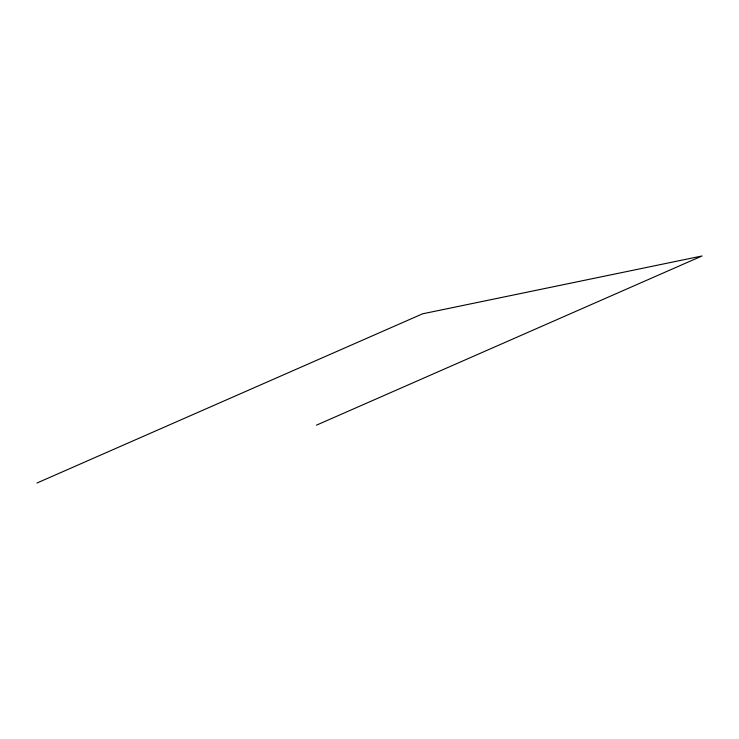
<?xml version="1.0" encoding="UTF-8"?>
<svg xmlns="http://www.w3.org/2000/svg" width="739" height="739" viewBox="0 0 739 739"><rect width="100%" height="100%" fill="white"/><g stroke="black" fill="none" stroke-linecap="round" stroke-linejoin="round"><path stroke-width="1.11" d="M36.95 483.029L422.56 313.826L702.05 255.971L316.44 425.174"/></g></svg>
